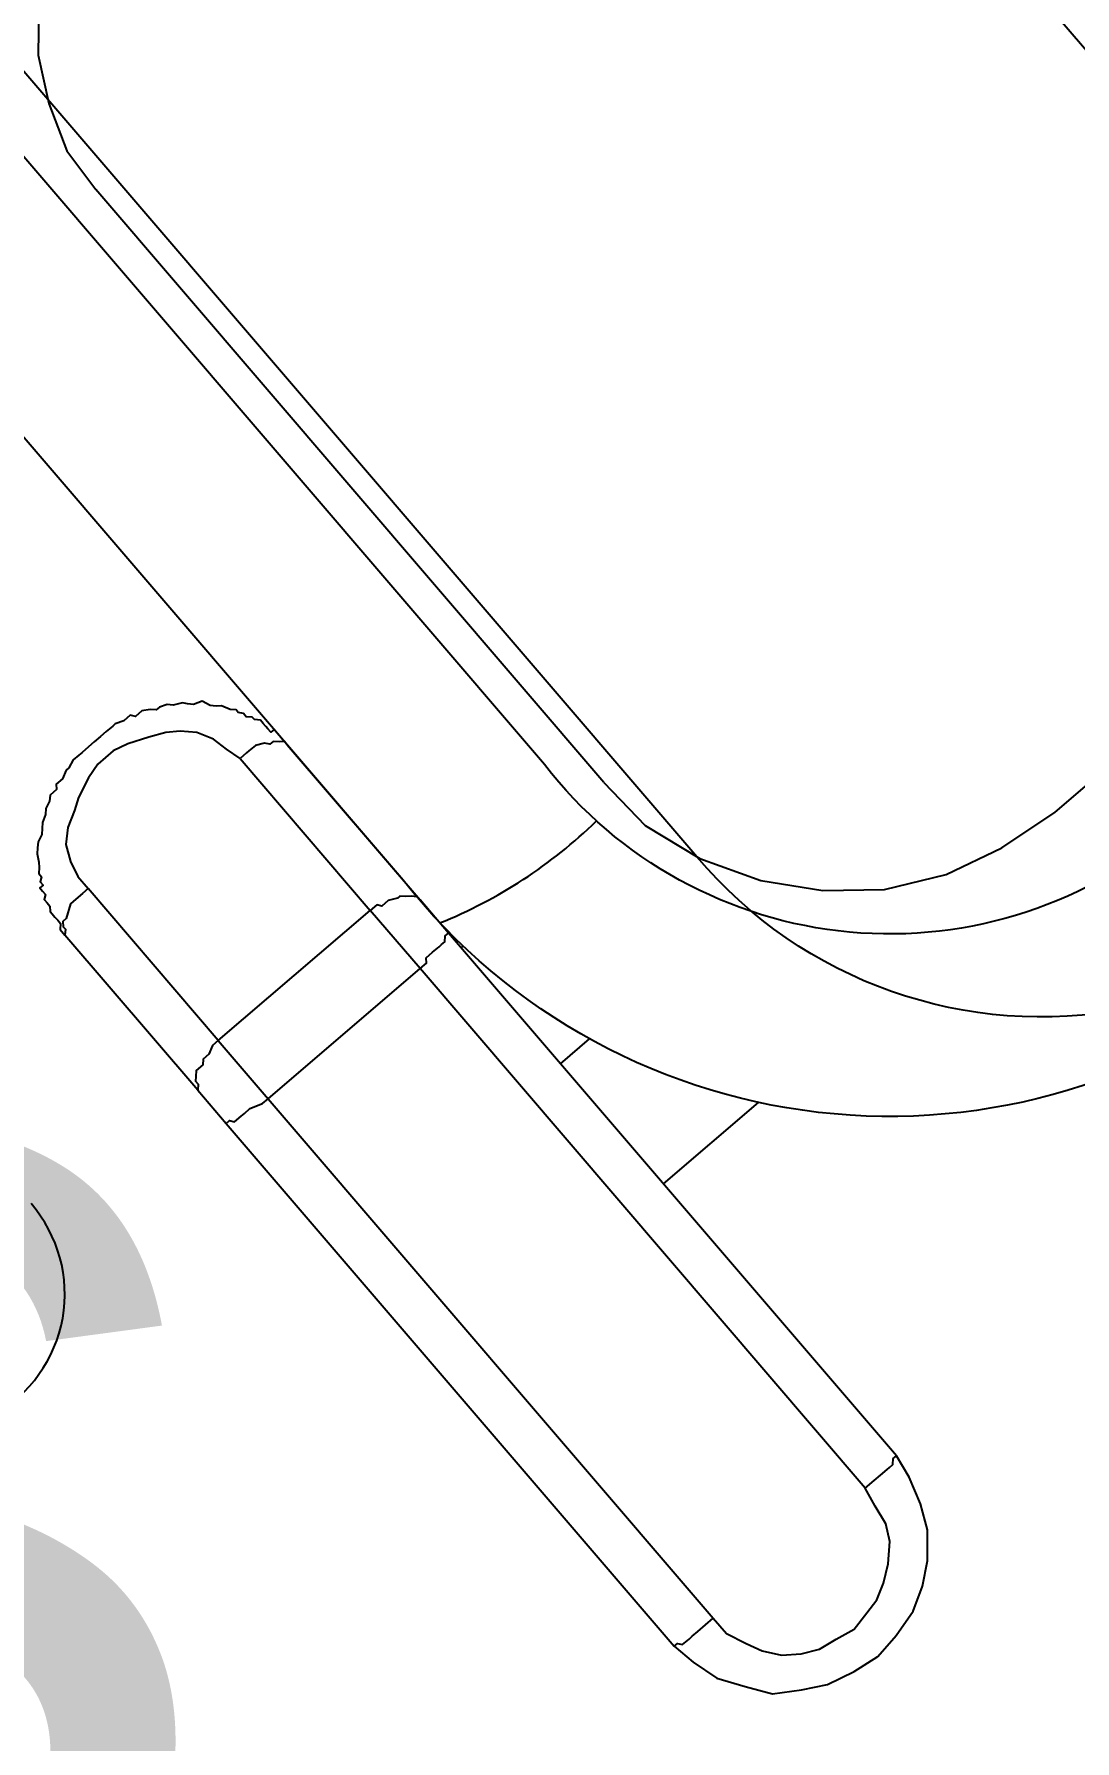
# Model space of a CAD drawing. Extents: x 741 to 1339, y 725 to 848.
# Drawn here: x 1105.834 to 1106.0621, y 786.4503 to 786.8244 of the extents above; entities that cross this region are included whole.
import ezdxf

# ---------------------------------------------------------------- set-up
doc = ezdxf.new("R2010")
doc.units = 0
doc.header["$MEASUREMENT"] = 0
doc.linetypes.add('CONTINU', pattern=[0])
for name, color, linetype in [('Lay Out', 31, 'CONTINUOUS'), ('PAREDES', 7, 'CONTINUOUS'), ('PENA-008', 8, 'CONTINUOUS'), ('Textos', 7, 'CONTINUOUS')]:
    doc.layers.add(name, color=color, linetype=linetype)
doc.styles.add('PADRAO MK', font='AVGARDN.TTF')

# ---------------------------------------------------------------- blocks, each defined once
blk = doc.blocks.new('A$C12870BC7')
at = {"layer": 'Lay Out', "linetype": 'CONTINU', "ltscale": 0.6}
for p, q in [((0.56014, 1.33454), (0.56014, 2.09374)), ((0.32818, 1.44343), (0.32877, 1.44343)), ((0.32818, 1.41001), (0.33656, 1.41003)), ((0.32818, 1.37531), (0.35564, 1.37531))]:
    blk.add_line(p, q, dxfattribs=at)
for points in [[(0.69676, 1.32166, -0.234658), (0.43039, 1.33836, -0.272496), (0.38039, 1.42496), (0.38039, 1.69816, 0.181632), (0.35547, 1.76422), (0.32052, 1.80393, -0.228787), (0.29691, 1.9008), (0.3317, 2.11393, -0.293385), (0.4511, 2.21394, -0.140345), (0.70967, 2.21394, -0.293384), (0.82908, 2.11393), (0.86387, 1.9008, -0.228787), (0.84025, 1.80393), (0.8326, 1.79523)], [(0.56014, 1.36168), (0.46563, 1.36168, -0.435023), (0.36818, 1.46211), (0.36818, 1.82104)], [(0.69478, 1.32168), (0.466, 1.32168, -0.431666), (0.32818, 1.46303), (0.32818, 1.80784)]]:
    blk.add_lwpolyline(points, format="xyb", dxfattribs=at)
for points in [[(0.43149, 1.67708), (0.42029, 1.67522), (0.40957, 1.67265), (0.4, 1.66729), (0.39208, 1.66029), (0.38508, 1.65236), (0.37995, 1.6428), (0.37622, 1.63231), (0.37552, 1.62181)], [(0.37552, 1.45064), (0.37552, 1.62181)], [(0.29646, 1.53005), (0.29483, 1.53005), (0.29296, 1.53005), (0.29203, 1.53005), (0.2904, 1.53005), (0.28853, 1.52935), (0.28783, 1.52935), (0.28597, 1.52842), (0.2841, 1.52842), (0.2834, 1.52748), (0.28154, 1.52748), (0.2806, 1.52655), (0.27897, 1.52585), (0.27804, 1.52492), (0.27641, 1.52399), (0.27547, 1.52305), (0.27454, 1.52212), (0.27291, 1.52142), (0.27197, 1.52049), (0.27104, 1.51955), (0.27011, 1.51792), (0.26941, 1.51699), (0.26848, 1.51606), (0.26848, 1.51512), (0.26754, 1.51442), (0.26754, 1.51349), (0.26661, 1.51349), (0.26661, 1.51256), (0.26661, 1.51163), (0.26568, 1.51093), (0.26568, 1.50999), (0.26568, 1.50906), (0.26498, 1.50813), (0.26498, 1.50743), (0.26498, 1.50649), (0.26498, 1.50556), (0.26498, 1.50463), (0.26405, 1.5037), (0.26405, 1.50206)], [(0.32818, 1.50206), (0.32818, 1.5037), (0.32818, 1.50463), (0.32818, 1.50556), (0.32818, 1.50649), (0.32724, 1.50649), (0.32724, 1.50743), (0.32724, 1.50813), (0.32724, 1.50906), (0.32724, 1.50999), (0.32631, 1.51093), (0.32631, 1.51163), (0.32538, 1.51256), (0.32538, 1.51349), (0.32468, 1.51442), (0.32468, 1.51512), (0.32375, 1.51606), (0.32281, 1.51792), (0.32188, 1.51862), (0.32095, 1.51955), (0.32025, 1.52142), (0.31838, 1.52212), (0.31745, 1.52305), (0.31675, 1.52399), (0.31488, 1.52492), (0.31395, 1.52585), (0.31232, 1.52655), (0.31139, 1.52655), (0.31045, 1.52748), (0.30882, 1.52842), (0.30696, 1.52842), (0.30626, 1.52935), (0.30439, 1.52935), (0.30252, 1.53005), (0.30182, 1.53005), (0.29996, 1.53005), (0.29833, 1.53005), (0.29646, 1.53005)], [(0.31838, 1.50649), (0.31745, 1.50999), (0.31675, 1.51349), (0.31488, 1.51699), (0.31232, 1.51955), (0.30975, 1.52142), (0.30626, 1.52305), (0.30182, 1.52492), (0.29833, 1.52585), (0.2939, 1.52585), (0.2904, 1.52492), (0.28597, 1.52305), (0.2834, 1.52142), (0.2799, 1.51955), (0.27711, 1.51699), (0.27547, 1.51349), (0.27454, 1.50999), (0.27454, 1.50649)], [(0.27454, 1.50649), (0.27291, 1.50649), (0.27104, 1.50649), (0.26941, 1.50649), (0.26661, 1.50463), (0.26568, 1.50463), (0.26498, 1.5037), (0.26498, 1.503), (0.26405, 1.50206)], [(0.27454, 1.46265), (0.27454, 1.50649)], [(0.32818, 1.50206), (0.32818, 1.503), (0.32724, 1.5037), (0.32631, 1.50463), (0.32538, 1.50463), (0.32468, 1.50556), (0.32281, 1.50649), (0.32095, 1.50649), (0.32025, 1.50649), (0.31838, 1.50649)], [(0.31838, 1.50649), (0.31838, 1.46265)], [(0.26405, 1.45729), (0.26405, 1.50206)], [(0.32818, 1.50206), (0.32818, 1.45729)], [(0.27454, 1.46265), (0.27291, 1.46265), (0.27104, 1.46172), (0.26941, 1.46172), (0.26848, 1.46079), (0.26661, 1.46079), (0.26568, 1.45985), (0.26498, 1.45915), (0.26498, 1.45822), (0.26405, 1.45729)], [(0.27454, 1.46265), (0.31838, 1.46265)], [(0.27454, 1.46265), (0.27454, 1.44586)], [(0.32818, 1.45729), (0.32818, 1.45822), (0.32724, 1.45915), (0.32631, 1.45985), (0.32538, 1.46079), (0.32468, 1.46079), (0.32281, 1.46172), (0.32095, 1.46172), (0.32025, 1.46265), (0.31838, 1.46265)], [(0.31838, 1.44586), (0.31838, 1.46265)], [(0.26405, 1.45729), (0.26405, 1.44773)], [(0.32818, 1.44773), (0.32818, 1.45729)], [(0.37552, 1.45064), (0.37622, 1.43758), (0.38065, 1.42429), (0.38764, 1.41193), (0.39651, 1.40143), (0.407, 1.39281), (0.41936, 1.38651), (0.43242, 1.38301), (0.44641, 1.38138)], [(0.26405, 1.44773), (0.26405, 1.29684)], [(0.26405, 1.44773), (0.26498, 1.44773), (0.26568, 1.44679), (0.26754, 1.44679), (0.26848, 1.44679), (0.27011, 1.44679), (0.27291, 1.44586), (0.27454, 1.44586)], [(0.27454, 1.44586), (0.27454, 1.29591)], [(0.27454, 1.44586), (0.31838, 1.44586)], [(0.31838, 1.44586), (0.32025, 1.44586), (0.32095, 1.44679), (0.32281, 1.44679), (0.32468, 1.44679), (0.32538, 1.44679), (0.32631, 1.44679), (0.32724, 1.44773), (0.32818, 1.44773)], [(0.31838, 1.29591), (0.31838, 1.44586)], [(0.32818, 1.29684), (0.32818, 1.44773)], [(0.44641, 1.38138), (0.56014, 1.38138)], [(0.26405, 1.29684), (0.26498, 1.29148), (0.26661, 1.28542), (0.27011, 1.28005), (0.27361, 1.27492), (0.27897, 1.27142), (0.2841, 1.26863), (0.2904, 1.26699), (0.29646, 1.26606)], [(0.26405, 1.29684), (0.26498, 1.29684), (0.26568, 1.29591), (0.26754, 1.29591), (0.26848, 1.29591), (0.27011, 1.29591), (0.27454, 1.29591)], [(0.27454, 1.29591), (0.27454, 1.29148), (0.27641, 1.28705), (0.27804, 1.28355), (0.2806, 1.28005), (0.2841, 1.27749), (0.28783, 1.27562), (0.29203, 1.27492), (0.29646, 1.27399), (0.30089, 1.27492), (0.30439, 1.27562), (0.30789, 1.27749), (0.31139, 1.28005), (0.31488, 1.28355), (0.31675, 1.28705), (0.31745, 1.29148), (0.31838, 1.29591)], [(0.29646, 1.26606), (0.30252, 1.26699), (0.30882, 1.26863), (0.31395, 1.27142), (0.31838, 1.27492), (0.32281, 1.28005), (0.32538, 1.28542), (0.32724, 1.29148), (0.32818, 1.29684)], [(0.31838, 1.29591), (0.32095, 1.29591), (0.32281, 1.29591), (0.32468, 1.29591), (0.32538, 1.29591), (0.32631, 1.29591), (0.32724, 1.29684), (0.32818, 1.29684)]]:
    blk.add_lwpolyline(points, dxfattribs=at)
blk.add_arc((0.36213, 1.55129), 0.10622, 251.3561, 273.6059, dxfattribs=at)
blk.add_ellipse((0.18877, 1.46314), major_axis=(0.02251, -0.02251), ratio=0.970345, start_param=5.318403, end_param=7.05353, dxfattribs=at)
blk = doc.blocks.new('Layout')
at = {"layer": 'PENA-008', "color": 7, "ltscale": 0.2, "rotation": 40.58562502596172}
blk.add_blockref('A$C12870BC7', (1160.88017, 500.55789), dxfattribs=at)

msp = doc.modelspace()

# ---------------------------------------------------------------- block references
at = {"layer": 'PAREDES', "color": 7, "lineweight": 0}
msp.add_blockref('Layout', (-54.26272, 284.75654), dxfattribs=at)

# ---------------------------------------------------------------- texts
at = {"layer": 'Textos', "color": 3, "style": 'PADRAO MK'}
msp.add_text('Cons. 12', height=0.24, dxfattribs=at).set_placement((1105.12739, 786.3993))

doc.saveas('drawing.dxf')
